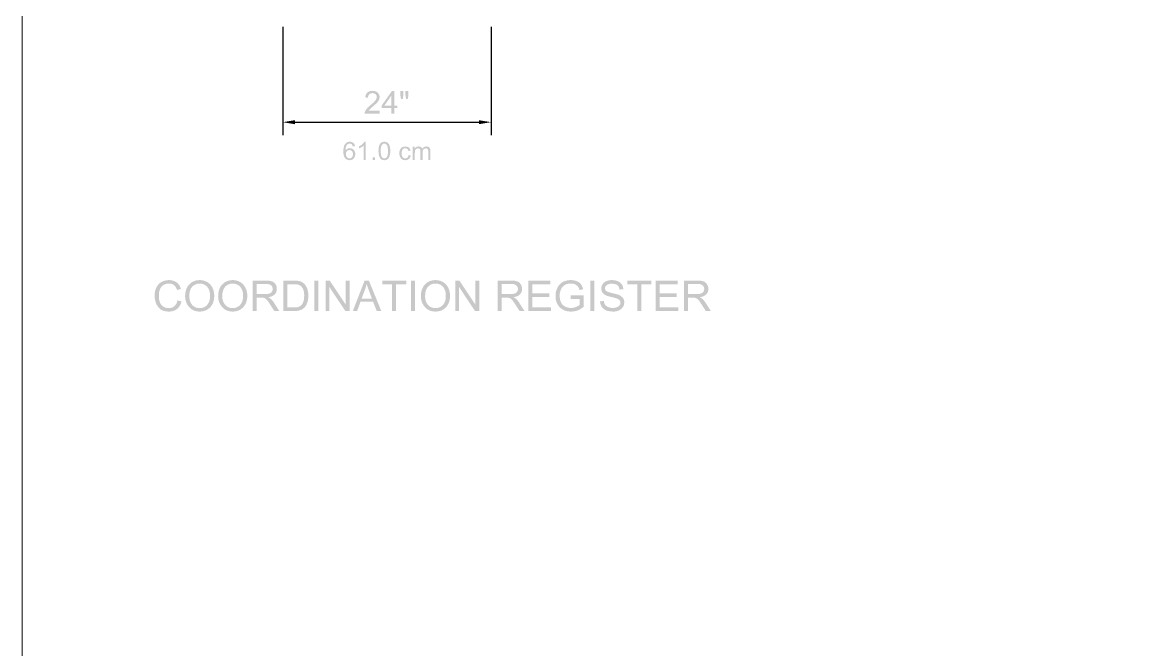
# Model space of a CAD drawing. Header units: inches. Extents: x 0 to 700, y 0 to 895.
# Drawn here: x 300 to 428.6, y 72.2 to 144.5 of the extents above; entities that cross this region are included whole.
import ezdxf

# ---------------------------------------------------------------- set-up
doc = ezdxf.new("R2010")
doc.units = ezdxf.units.IN
doc.header["$MEASUREMENT"] = 0
for name, color, linetype, lineweight in [('A-ANNO-TEXT', 7, 'Continuous', 13), ('A-DIMS-IMP', 7, 'Continuous', 13), ('A-DIMS-MET', 7, 'Continuous', 13), ('A-ELEV-LINE', 7, 'Continuous', 13)]:
    doc.layers.add(name, color=color, linetype=linetype, lineweight=lineweight)

msp = doc.modelspace()

# ---------------------------------------------------------------- hatches: boundary and pattern name
at = {"layer": 'A-ANNO-TEXT'}
h = msp.add_hatch(color=7, dxfattribs=at)
h.paths.add_polyline_path([(318.34, 112.36), (318.3, 112.22), (318.25, 112.08), (318.19, 111.96), (318.13, 111.85), (318.06, 111.74), (317.98, 111.64), (317.9, 111.56), (317.81, 111.48), (317.71, 111.41), (317.61, 111.35), (317.5, 111.3), (317.39, 111.26), (317.27, 111.23), (317.15, 111.21), (317.02, 111.19), (316.89, 111.19), (316.79, 111.19), (316.69, 111.2), (316.59, 111.21), (316.49, 111.22), (316.4, 111.24), (316.31, 111.27), (316.23, 111.29), (316.15, 111.32), (316.07, 111.36), (316, 111.4), (315.93, 111.44), (315.87, 111.49), (315.8, 111.55), (315.75, 111.6), (315.69, 111.66), (315.64, 111.73), (315.55, 111.87), (315.47, 112.01), (315.4, 112.16), (315.35, 112.32), (315.3, 112.49), (315.27, 112.66), (315.25, 112.84), (315.25, 113.02), (315.25, 113.13), (315.26, 113.23), (315.26, 113.33), (315.28, 113.42), (315.29, 113.51), (315.31, 113.6), (315.34, 113.69), (315.36, 113.77), (315.39, 113.85), (315.43, 113.93), (315.47, 114), (315.51, 114.08), (315.55, 114.15), (315.6, 114.21), (315.65, 114.28), (315.71, 114.34), (315.77, 114.39), (315.83, 114.45), (315.89, 114.5), (315.96, 114.54), (316.02, 114.59), (316.09, 114.62), (316.16, 114.66), (316.24, 114.69), (316.31, 114.72), (316.39, 114.74), (316.47, 114.76), (316.55, 114.78), (316.64, 114.79), (316.72, 114.8), (316.81, 114.81), (316.9, 114.81), (317.02, 114.81), (317.14, 114.79), (317.26, 114.77), (317.37, 114.74), (317.48, 114.71), (317.58, 114.66), (317.68, 114.61), (317.77, 114.55), (317.86, 114.48), (317.94, 114.4), (318.01, 114.32), (318.08, 114.23), (318.14, 114.13), (318.19, 114.02), (318.24, 113.91), (318.28, 113.79), (317.83, 113.68), (317.8, 113.77), (317.76, 113.85), (317.72, 113.93), (317.68, 114), (317.64, 114.07), (317.59, 114.13), (317.53, 114.18), (317.48, 114.23), (317.42, 114.27), (317.35, 114.31), (317.29, 114.34), (317.21, 114.37), (317.14, 114.39), (317.06, 114.4), (316.98, 114.41), (316.89, 114.41), (316.75, 114.41), (316.62, 114.39), (316.5, 114.36), (316.39, 114.32), (316.29, 114.27), (316.19, 114.2), (316.1, 114.13), (316.02, 114.04), (315.95, 113.94), (315.89, 113.83), (315.84, 113.72), (315.8, 113.6), (315.77, 113.47), (315.75, 113.33), (315.73, 113.18), (315.73, 113.03), (315.73, 112.85), (315.75, 112.69), (315.77, 112.53), (315.81, 112.39), (315.85, 112.26), (315.9, 112.14), (315.97, 112.04), (316.04, 111.94), (316.12, 111.86), (316.21, 111.79), (316.3, 111.73), (316.4, 111.68), (316.5, 111.64), (316.61, 111.61), (316.73, 111.59), (316.85, 111.59), (316.95, 111.59), (317.05, 111.6), (317.14, 111.62), (317.22, 111.64), (317.31, 111.67), (317.38, 111.71), (317.45, 111.76), (317.52, 111.81), (317.58, 111.87), (317.64, 111.93), (317.69, 112.01), (317.74, 112.09), (317.78, 112.17), (317.82, 112.27), (317.85, 112.37), (317.88, 112.48), (318.34, 112.36)])
h.paths.add_polyline_path([(320.44, 114.81), (320.53, 114.81), (320.62, 114.8), (320.7, 114.79), (320.79, 114.78), (320.87, 114.76), (320.95, 114.74), (321.03, 114.71), (321.11, 114.68), (321.18, 114.65), (321.25, 114.61), (321.32, 114.57), (321.39, 114.53), (321.46, 114.48), (321.52, 114.43), (321.58, 114.37), (321.64, 114.31), (321.7, 114.25), (321.75, 114.18), (321.8, 114.11), (321.85, 114.04), (321.89, 113.97), (321.93, 113.89), (321.96, 113.81), (321.99, 113.73), (322.02, 113.65), (322.04, 113.56), (322.06, 113.47), (322.08, 113.38), (322.09, 113.29), (322.1, 113.19), (322.11, 113.1), (322.11, 113), (322.11, 112.89), (322.1, 112.8), (322.09, 112.7), (322.08, 112.61), (322.06, 112.52), (322.04, 112.43), (322.02, 112.34), (321.99, 112.26), (321.96, 112.18), (321.93, 112.1), (321.89, 112.03), (321.85, 111.95), (321.8, 111.88), (321.75, 111.81), (321.7, 111.75), (321.64, 111.69), (321.58, 111.63), (321.52, 111.57), (321.45, 111.52), (321.39, 111.47), (321.32, 111.42), (321.25, 111.38), (321.18, 111.35), (321.1, 111.31), (321.03, 111.29), (320.95, 111.26), (320.87, 111.24), (320.79, 111.22), (320.7, 111.21), (320.62, 111.2), (320.53, 111.19), (320.44, 111.19), (320.35, 111.19), (320.25, 111.2), (320.17, 111.21), (320.08, 111.22), (319.99, 111.24), (319.91, 111.26), (319.83, 111.29), (319.76, 111.32), (319.68, 111.35), (319.61, 111.39), (319.54, 111.43), (319.47, 111.48), (319.4, 111.53), (319.34, 111.58), (319.28, 111.64), (319.22, 111.7), (319.17, 111.77), (319.11, 111.84), (319.06, 111.9), (319.02, 111.97), (318.98, 112.05), (318.94, 112.12), (318.91, 112.2), (318.88, 112.27), (318.85, 112.35), (318.83, 112.43), (318.81, 112.52), (318.79, 112.6), (318.78, 112.69), (318.77, 112.78), (318.76, 112.87), (318.76, 112.96), (318.76, 113.06), (318.77, 113.17), (318.78, 113.27), (318.79, 113.37), (318.81, 113.46), (318.83, 113.55), (318.85, 113.64), (318.88, 113.73), (318.91, 113.81), (318.94, 113.89), (318.98, 113.97), (319.02, 114.04), (319.07, 114.12), (319.12, 114.18), (319.17, 114.25), (319.23, 114.31), (319.29, 114.37), (319.35, 114.43), (319.41, 114.48), (319.48, 114.53), (319.55, 114.58), (319.62, 114.62), (319.69, 114.65), (319.76, 114.69), (319.84, 114.71), (319.92, 114.74), (320, 114.76), (320.08, 114.78), (320.17, 114.79), (320.26, 114.8), (320.35, 114.81), (320.44, 114.81)])
h.paths.add_polyline_path([(320.43, 111.59), (320.56, 111.59), (320.69, 111.61), (320.8, 111.64), (320.92, 111.68), (321.02, 111.73), (321.12, 111.8), (321.21, 111.87), (321.3, 111.96), (321.37, 112.06), (321.44, 112.16), (321.5, 112.28), (321.55, 112.4), (321.58, 112.54), (321.61, 112.68), (321.62, 112.83), (321.63, 113), (321.62, 113.16), (321.61, 113.32), (321.58, 113.46), (321.55, 113.6), (321.5, 113.73), (321.44, 113.84), (321.37, 113.95), (321.29, 114.05), (321.2, 114.13), (321.11, 114.21), (321.01, 114.27), (320.91, 114.32), (320.8, 114.36), (320.69, 114.39), (320.57, 114.41), (320.44, 114.41), (320.31, 114.41), (320.19, 114.39), (320.08, 114.36), (319.96, 114.32), (319.86, 114.27), (319.76, 114.21), (319.67, 114.14), (319.58, 114.05), (319.54, 114.01), (319.5, 113.96), (319.46, 113.9), (319.43, 113.85), (319.4, 113.79), (319.37, 113.73), (319.35, 113.66), (319.32, 113.6), (319.3, 113.53), (319.29, 113.45), (319.27, 113.38), (319.26, 113.3), (319.25, 113.21), (319.25, 113.13), (319.24, 113.04), (319.24, 112.95), (319.25, 112.8), (319.26, 112.66), (319.29, 112.52), (319.32, 112.4), (319.37, 112.28), (319.43, 112.17), (319.49, 112.06), (319.57, 111.96), (319.66, 111.87), (319.75, 111.8), (319.85, 111.73), (319.95, 111.68), (320.06, 111.64), (320.18, 111.61), (320.3, 111.59), (320.43, 111.59)])
h.paths.add_polyline_path([(324.24, 114.81), (324.33, 114.81), (324.42, 114.8), (324.51, 114.79), (324.59, 114.78), (324.68, 114.76), (324.76, 114.74), (324.83, 114.71), (324.91, 114.68), (324.98, 114.65), (325.06, 114.61), (325.13, 114.57), (325.19, 114.53), (325.26, 114.48), (325.32, 114.43), (325.39, 114.37), (325.45, 114.31), (325.5, 114.25), (325.55, 114.18), (325.6, 114.11), (325.65, 114.04), (325.69, 113.97), (325.73, 113.89), (325.76, 113.81), (325.8, 113.73), (325.82, 113.65), (325.85, 113.56), (325.87, 113.47), (325.88, 113.38), (325.9, 113.29), (325.91, 113.19), (325.91, 113.1), (325.91, 113), (325.91, 112.89), (325.91, 112.8), (325.9, 112.7), (325.88, 112.61), (325.87, 112.52), (325.85, 112.43), (325.82, 112.34), (325.8, 112.26), (325.76, 112.18), (325.73, 112.1), (325.69, 112.03), (325.65, 111.95), (325.6, 111.88), (325.55, 111.81), (325.5, 111.75), (325.44, 111.69), (325.38, 111.63), (325.32, 111.57), (325.26, 111.52), (325.19, 111.47), (325.12, 111.42), (325.05, 111.38), (324.98, 111.35), (324.91, 111.31), (324.83, 111.29), (324.75, 111.26), (324.67, 111.24), (324.59, 111.22), (324.51, 111.21), (324.42, 111.2), (324.33, 111.19), (324.24, 111.19), (324.15, 111.19), (324.06, 111.2), (323.97, 111.21), (323.88, 111.22), (323.8, 111.24), (323.72, 111.26), (323.64, 111.29), (323.56, 111.32), (323.48, 111.35), (323.41, 111.39), (323.34, 111.43), (323.27, 111.48), (323.21, 111.53), (323.14, 111.58), (323.08, 111.64), (323.02, 111.7), (322.97, 111.77), (322.92, 111.84), (322.87, 111.9), (322.82, 111.97), (322.78, 112.05), (322.74, 112.12), (322.71, 112.2), (322.68, 112.27), (322.65, 112.35), (322.63, 112.43), (322.61, 112.52), (322.59, 112.6), (322.58, 112.69), (322.57, 112.78), (322.57, 112.87), (322.56, 112.96), (322.57, 113.06), (322.57, 113.17), (322.58, 113.27), (322.59, 113.37), (322.61, 113.46), (322.63, 113.55), (322.65, 113.64), (322.68, 113.73), (322.71, 113.81), (322.75, 113.89), (322.78, 113.97), (322.83, 114.04), (322.87, 114.12), (322.92, 114.18), (322.97, 114.25), (323.03, 114.31), (323.09, 114.37), (323.15, 114.43), (323.21, 114.48), (323.28, 114.53), (323.35, 114.58), (323.42, 114.62), (323.49, 114.65), (323.57, 114.69), (323.64, 114.71), (323.72, 114.74), (323.8, 114.76), (323.89, 114.78), (323.97, 114.79), (324.06, 114.8), (324.15, 114.81), (324.24, 114.81)])
h.paths.add_polyline_path([(324.24, 111.59), (324.37, 111.59), (324.49, 111.61), (324.61, 111.64), (324.72, 111.68), (324.82, 111.73), (324.92, 111.8), (325.01, 111.87), (325.1, 111.96), (325.18, 112.06), (325.24, 112.16), (325.3, 112.28), (325.35, 112.4), (325.39, 112.54), (325.41, 112.68), (325.43, 112.83), (325.43, 113), (325.43, 113.16), (325.41, 113.32), (325.39, 113.46), (325.35, 113.6), (325.3, 113.73), (325.24, 113.84), (325.17, 113.95), (325.1, 114.05), (325.01, 114.13), (324.92, 114.21), (324.82, 114.27), (324.71, 114.32), (324.61, 114.36), (324.49, 114.39), (324.37, 114.41), (324.25, 114.41), (324.12, 114.41), (324, 114.39), (323.88, 114.36), (323.77, 114.32), (323.66, 114.27), (323.56, 114.21), (323.47, 114.14), (323.38, 114.05), (323.34, 114.01), (323.3, 113.96), (323.27, 113.9), (323.23, 113.85), (323.2, 113.79), (323.18, 113.73), (323.15, 113.66), (323.13, 113.6), (323.11, 113.53), (323.09, 113.45), (323.08, 113.38), (323.06, 113.3), (323.06, 113.21), (323.05, 113.13), (323.04, 113.04), (323.04, 112.95), (323.05, 112.8), (323.06, 112.66), (323.09, 112.52), (323.13, 112.4), (323.17, 112.28), (323.23, 112.17), (323.3, 112.06), (323.38, 111.96), (323.46, 111.87), (323.55, 111.8), (323.65, 111.73), (323.76, 111.68), (323.87, 111.64), (323.98, 111.61), (324.11, 111.59), (324.24, 111.59)])
h.paths.add_polyline_path([(329.61, 111.25), (329.03, 111.25), (328.97, 111.35), (328.91, 111.45), (328.85, 111.54), (328.79, 111.62), (328.74, 111.7), (328.69, 111.78), (328.65, 111.85), (328.61, 111.92), (328.57, 111.98), (328.53, 112.03), (328.5, 112.08), (328.47, 112.13), (328.44, 112.17), (328.42, 112.21), (328.4, 112.24), (328.38, 112.26), (328.32, 112.36), (328.25, 112.44), (328.18, 112.52), (328.12, 112.59), (328.05, 112.65), (327.98, 112.7), (327.92, 112.73), (327.85, 112.76), (327.79, 112.77), (327.71, 112.79), (327.62, 112.79), (327.53, 112.79), (326.99, 112.79), (326.99, 111.25), (326.53, 111.25), (326.53, 114.75), (328.08, 114.75), (328.23, 114.75), (328.37, 114.74), (328.5, 114.73), (328.61, 114.71), (328.71, 114.68), (328.81, 114.65), (328.9, 114.6), (328.99, 114.54), (329.06, 114.47), (329.13, 114.39), (329.19, 114.31), (329.24, 114.21), (329.28, 114.11), (329.3, 114.01), (329.32, 113.9), (329.32, 113.79), (329.32, 113.7), (329.31, 113.6), (329.29, 113.52), (329.26, 113.44), (329.23, 113.36), (329.18, 113.29), (329.13, 113.22), (329.07, 113.16), (329.01, 113.1), (328.93, 113.05), (328.85, 113), (328.77, 112.96), (328.67, 112.92), (328.57, 112.89), (328.46, 112.87), (328.34, 112.85), (328.34, 112.84), (328.43, 112.8), (328.52, 112.74), (328.6, 112.68), (328.68, 112.6), (328.77, 112.52), (328.85, 112.42), (328.92, 112.32), (329, 112.2), (329.61, 111.25)])
h.paths.add_polyline_path([(326.99, 113.21), (327.99, 113.21), (328.06, 113.21), (328.13, 113.21), (328.19, 113.22), (328.25, 113.22), (328.31, 113.23), (328.37, 113.24), (328.42, 113.25), (328.46, 113.26), (328.54, 113.29), (328.62, 113.34), (328.69, 113.39), (328.74, 113.46), (328.79, 113.54), (328.82, 113.62), (328.84, 113.7), (328.85, 113.79), (328.84, 113.85), (328.84, 113.91), (328.82, 113.96), (328.8, 114.01), (328.78, 114.06), (328.75, 114.11), (328.71, 114.16), (328.67, 114.2), (328.63, 114.24), (328.57, 114.27), (328.51, 114.3), (328.44, 114.32), (328.37, 114.34), (328.28, 114.36), (328.19, 114.36), (328.1, 114.37), (326.99, 114.37), (326.99, 113.21)])
h.paths.add_polyline_path([(330.06, 114.75), (331.27, 114.75), (331.42, 114.75), (331.56, 114.74), (331.69, 114.73), (331.81, 114.72), (331.93, 114.7), (332.04, 114.66), (332.15, 114.62), (332.25, 114.56), (332.35, 114.49), (332.45, 114.41), (332.54, 114.32), (332.62, 114.22), (332.69, 114.1), (332.76, 113.98), (332.82, 113.85), (332.86, 113.71), (332.89, 113.64), (332.9, 113.56), (332.92, 113.48), (332.93, 113.39), (332.94, 113.31), (332.95, 113.21), (332.95, 113.12), (332.95, 113.02), (332.95, 112.83), (332.93, 112.65), (332.9, 112.48), (332.86, 112.31), (332.81, 112.16), (332.75, 112.01), (332.67, 111.88), (332.59, 111.75), (332.54, 111.69), (332.49, 111.63), (332.43, 111.58), (332.37, 111.53), (332.3, 111.49), (332.24, 111.44), (332.16, 111.41), (332.09, 111.37), (332, 111.35), (331.92, 111.32), (331.83, 111.3), (331.74, 111.28), (331.64, 111.27), (331.54, 111.26), (331.43, 111.25), (331.32, 111.25), (330.06, 111.25), (330.06, 114.75)])
h.paths.add_polyline_path([(330.52, 111.67), (331.27, 111.67), (331.38, 111.67), (331.49, 111.67), (331.59, 111.68), (331.68, 111.69), (331.77, 111.71), (331.86, 111.75), (331.96, 111.79), (332.05, 111.85), (332.09, 111.88), (332.14, 111.92), (332.18, 111.97), (332.22, 112.02), (332.25, 112.07), (332.29, 112.13), (332.32, 112.19), (332.35, 112.26), (332.38, 112.34), (332.41, 112.42), (332.43, 112.51), (332.45, 112.6), (332.46, 112.7), (332.47, 112.8), (332.47, 112.91), (332.48, 113.03), (332.47, 113.16), (332.46, 113.28), (332.45, 113.4), (332.43, 113.52), (332.4, 113.63), (332.36, 113.74), (332.32, 113.84), (332.26, 113.93), (332.19, 114.02), (332.12, 114.1), (332.05, 114.16), (331.97, 114.21), (331.89, 114.25), (331.81, 114.28), (331.73, 114.3), (331.65, 114.32), (331.57, 114.32), (331.48, 114.33), (331.37, 114.33), (331.26, 114.33), (330.52, 114.33), (330.52, 111.67)])
h.paths.add_polyline_path([(334.11, 111.25), (333.65, 111.25), (333.65, 114.75), (334.11, 114.75), (334.11, 111.25)])
h.paths.add_polyline_path([(337.7, 111.25), (337.22, 111.25), (335.39, 114), (335.38, 114), (335.38, 111.25), (334.94, 111.25), (334.94, 114.75), (335.42, 114.75), (337.25, 112), (337.26, 112), (337.26, 114.75), (337.7, 114.75), (337.7, 111.25)])
h.paths.add_polyline_path([(341.36, 111.25), (340.83, 111.25), (340.42, 112.31), (338.96, 112.31), (338.57, 111.25), (338.08, 111.25), (339.43, 114.75), (339.93, 114.75), (341.36, 111.25)])
h.paths.add_polyline_path([(340.28, 112.68), (340.23, 112.82), (340.18, 112.95), (340.13, 113.07), (340.09, 113.19), (340.05, 113.3), (340.01, 113.4), (339.98, 113.49), (339.94, 113.57), (339.92, 113.65), (339.89, 113.72), (339.87, 113.78), (339.85, 113.83), (339.83, 113.88), (339.82, 113.92), (339.8, 113.95), (339.8, 113.97), (339.77, 114.06), (339.74, 114.15), (339.71, 114.26), (339.67, 114.38), (339.66, 114.38), (339.63, 114.21), (339.58, 114.04), (339.54, 113.88), (339.48, 113.73), (339.09, 112.68), (340.28, 112.68)])
h.paths.add_polyline_path([(344.23, 114.33), (343.07, 114.33), (343.07, 111.25), (342.61, 111.25), (342.61, 114.33), (341.46, 114.33), (341.46, 114.75), (344.23, 114.75), (344.23, 114.33)])
h.paths.add_polyline_path([(345.25, 111.25), (344.79, 111.25), (344.79, 114.75), (345.25, 114.75), (345.25, 111.25)])
h.paths.add_polyline_path([(347.6, 114.81), (347.69, 114.81), (347.78, 114.8), (347.87, 114.79), (347.95, 114.78), (348.04, 114.76), (348.12, 114.74), (348.2, 114.71), (348.27, 114.68), (348.35, 114.65), (348.42, 114.61), (348.49, 114.57), (348.56, 114.53), (348.62, 114.48), (348.69, 114.43), (348.75, 114.37), (348.81, 114.31), (348.86, 114.25), (348.92, 114.18), (348.97, 114.11), (349.01, 114.04), (349.05, 113.97), (349.09, 113.89), (349.13, 113.81), (349.16, 113.73), (349.18, 113.65), (349.21, 113.56), (349.23, 113.47), (349.24, 113.38), (349.26, 113.29), (349.27, 113.19), (349.27, 113.1), (349.27, 113), (349.27, 112.89), (349.27, 112.8), (349.26, 112.7), (349.24, 112.61), (349.23, 112.52), (349.21, 112.43), (349.18, 112.34), (349.16, 112.26), (349.13, 112.18), (349.09, 112.1), (349.05, 112.03), (349.01, 111.95), (348.96, 111.88), (348.91, 111.81), (348.86, 111.75), (348.8, 111.69), (348.74, 111.63), (348.68, 111.57), (348.62, 111.52), (348.55, 111.47), (348.48, 111.42), (348.41, 111.38), (348.34, 111.35), (348.27, 111.31), (348.19, 111.29), (348.11, 111.26), (348.03, 111.24), (347.95, 111.22), (347.87, 111.21), (347.78, 111.2), (347.69, 111.19), (347.6, 111.19), (347.51, 111.19), (347.42, 111.2), (347.33, 111.21), (347.24, 111.22), (347.16, 111.24), (347.08, 111.26), (347, 111.29), (346.92, 111.32), (346.85, 111.35), (346.77, 111.39), (346.7, 111.43), (346.63, 111.48), (346.57, 111.53), (346.51, 111.58), (346.44, 111.64), (346.39, 111.7), (346.33, 111.77), (346.28, 111.84), (346.23, 111.9), (346.18, 111.97), (346.14, 112.05), (346.1, 112.12), (346.07, 112.2), (346.04, 112.27), (346.01, 112.35), (345.99, 112.43), (345.97, 112.52), (345.95, 112.6), (345.94, 112.69), (345.93, 112.78), (345.93, 112.87), (345.92, 112.96), (345.93, 113.06), (345.93, 113.17), (345.94, 113.27), (345.95, 113.37), (345.97, 113.46), (345.99, 113.55), (346.01, 113.64), (346.04, 113.73), (346.07, 113.81), (346.11, 113.89), (346.15, 113.97), (346.19, 114.04), (346.23, 114.12), (346.28, 114.18), (346.33, 114.25), (346.39, 114.31), (346.45, 114.37), (346.51, 114.43), (346.58, 114.48), (346.64, 114.53), (346.71, 114.58), (346.78, 114.62), (346.85, 114.65), (346.93, 114.69), (347, 114.71), (347.08, 114.74), (347.16, 114.76), (347.25, 114.78), (347.33, 114.79), (347.42, 114.8), (347.51, 114.81), (347.6, 114.81)])
h.paths.add_polyline_path([(347.6, 111.59), (347.73, 111.59), (347.85, 111.61), (347.97, 111.64), (348.08, 111.68), (348.18, 111.73), (348.28, 111.8), (348.38, 111.87), (348.46, 111.96), (348.54, 112.06), (348.61, 112.16), (348.66, 112.28), (348.71, 112.4), (348.75, 112.54), (348.77, 112.68), (348.79, 112.83), (348.79, 113), (348.79, 113.16), (348.77, 113.32), (348.75, 113.46), (348.71, 113.6), (348.66, 113.73), (348.6, 113.84), (348.54, 113.95), (348.46, 114.05), (348.37, 114.13), (348.28, 114.21), (348.18, 114.27), (348.08, 114.32), (347.97, 114.36), (347.85, 114.39), (347.73, 114.41), (347.61, 114.41), (347.48, 114.41), (347.36, 114.39), (347.24, 114.36), (347.13, 114.32), (347.02, 114.27), (346.92, 114.21), (346.83, 114.14), (346.74, 114.05), (346.7, 114.01), (346.66, 113.96), (346.63, 113.9), (346.6, 113.85), (346.56, 113.79), (346.54, 113.73), (346.51, 113.66), (346.49, 113.6), (346.47, 113.53), (346.45, 113.45), (346.44, 113.38), (346.43, 113.3), (346.42, 113.21), (346.41, 113.13), (346.41, 113.04), (346.4, 112.95), (346.41, 112.8), (346.43, 112.66), (346.45, 112.52), (346.49, 112.4), (346.53, 112.28), (346.59, 112.17), (346.66, 112.06), (346.74, 111.96), (346.82, 111.87), (346.91, 111.8), (347.01, 111.73), (347.12, 111.68), (347.23, 111.64), (347.35, 111.61), (347.47, 111.59), (347.6, 111.59)])
h.paths.add_polyline_path([(352.64, 111.25), (352.16, 111.25), (350.33, 114), (350.32, 114), (350.32, 111.25), (349.89, 111.25), (349.89, 114.75), (350.36, 114.75), (352.19, 112), (352.2, 112), (352.2, 114.75), (352.64, 114.75), (352.64, 111.25)])
h.paths.add_polyline_path([(357.86, 111.25), (357.28, 111.25), (357.22, 111.35), (357.16, 111.45), (357.1, 111.54), (357.05, 111.62), (356.99, 111.7), (356.95, 111.78), (356.9, 111.85), (356.86, 111.92), (356.82, 111.98), (356.78, 112.03), (356.75, 112.08), (356.72, 112.13), (356.69, 112.17), (356.67, 112.21), (356.65, 112.24), (356.63, 112.26), (356.57, 112.36), (356.5, 112.44), (356.44, 112.52), (356.37, 112.59), (356.3, 112.65), (356.23, 112.7), (356.17, 112.73), (356.1, 112.76), (356.04, 112.77), (355.96, 112.79), (355.87, 112.79), (355.78, 112.79), (355.24, 112.79), (355.24, 111.25), (354.78, 111.25), (354.78, 114.75), (356.33, 114.75), (356.48, 114.75), (356.62, 114.74), (356.75, 114.73), (356.86, 114.71), (356.97, 114.68), (357.06, 114.65), (357.15, 114.6), (357.24, 114.54), (357.32, 114.47), (357.38, 114.39), (357.44, 114.31), (357.49, 114.21), (357.53, 114.11), (357.55, 114.01), (357.57, 113.9), (357.58, 113.79), (357.57, 113.7), (357.56, 113.6), (357.54, 113.52), (357.51, 113.44), (357.48, 113.36), (357.43, 113.29), (357.38, 113.22), (357.32, 113.16), (357.26, 113.1), (357.19, 113.05), (357.1, 113), (357.02, 112.96), (356.92, 112.92), (356.82, 112.89), (356.71, 112.87), (356.59, 112.85), (356.59, 112.84), (356.68, 112.8), (356.77, 112.74), (356.85, 112.68), (356.93, 112.6), (357.02, 112.52), (357.1, 112.42), (357.18, 112.32), (357.25, 112.2), (357.86, 111.25)])
h.paths.add_polyline_path([(355.24, 113.21), (356.24, 113.21), (356.31, 113.21), (356.38, 113.21), (356.44, 113.22), (356.51, 113.22), (356.56, 113.23), (356.62, 113.24), (356.67, 113.25), (356.71, 113.26), (356.8, 113.29), (356.87, 113.34), (356.94, 113.39), (356.99, 113.46), (357.04, 113.54), (357.07, 113.62), (357.09, 113.7), (357.1, 113.79), (357.1, 113.85), (357.09, 113.91), (357.07, 113.96), (357.05, 114.01), (357.03, 114.06), (357, 114.11), (356.96, 114.16), (356.92, 114.2), (356.88, 114.24), (356.82, 114.27), (356.76, 114.3), (356.69, 114.32), (356.62, 114.34), (356.53, 114.36), (356.44, 114.36), (356.35, 114.37), (355.24, 114.37), (355.24, 113.21)])
h.paths.add_polyline_path([(360.92, 111.25), (358.31, 111.25), (358.31, 114.75), (360.84, 114.75), (360.84, 114.33), (358.77, 114.33), (358.77, 113.27), (360.71, 113.27), (360.71, 112.85), (358.77, 112.85), (358.77, 111.67), (360.92, 111.67), (360.92, 111.25)])
h.paths.add_polyline_path([(364.67, 111.74), (364.59, 111.67), (364.5, 111.61), (364.42, 111.55), (364.33, 111.5), (364.25, 111.45), (364.16, 111.4), (364.07, 111.36), (363.98, 111.33), (363.89, 111.3), (363.8, 111.27), (363.7, 111.24), (363.61, 111.22), (363.51, 111.21), (363.42, 111.2), (363.32, 111.19), (363.22, 111.19), (363.12, 111.19), (363.03, 111.2), (362.93, 111.21), (362.84, 111.22), (362.75, 111.24), (362.66, 111.26), (362.58, 111.28), (362.5, 111.31), (362.42, 111.35), (362.34, 111.38), (362.27, 111.42), (362.19, 111.47), (362.12, 111.51), (362.05, 111.57), (361.99, 111.62), (361.93, 111.68), (361.87, 111.74), (361.81, 111.81), (361.76, 111.88), (361.71, 111.95), (361.67, 112.02), (361.63, 112.09), (361.59, 112.17), (361.56, 112.25), (361.53, 112.34), (361.5, 112.42), (361.48, 112.51), (361.46, 112.6), (361.45, 112.69), (361.44, 112.79), (361.44, 112.89), (361.43, 112.99), (361.44, 113.11), (361.45, 113.23), (361.46, 113.35), (361.48, 113.47), (361.51, 113.58), (361.55, 113.69), (361.59, 113.8), (361.64, 113.91), (361.69, 114.01), (361.75, 114.11), (361.81, 114.21), (361.88, 114.29), (361.96, 114.37), (362.05, 114.44), (362.13, 114.51), (362.23, 114.57), (362.33, 114.63), (362.44, 114.68), (362.55, 114.72), (362.67, 114.75), (362.79, 114.78), (362.92, 114.79), (363.05, 114.81), (363.19, 114.81), (363.33, 114.81), (363.47, 114.79), (363.6, 114.77), (363.72, 114.74), (363.84, 114.71), (363.94, 114.66), (364.04, 114.61), (364.14, 114.55), (364.22, 114.48), (364.3, 114.4), (364.37, 114.32), (364.44, 114.23), (364.49, 114.13), (364.54, 114.02), (364.58, 113.9), (364.62, 113.77), (364.2, 113.66), (364.18, 113.75), (364.14, 113.83), (364.11, 113.91), (364.07, 113.99), (364.02, 114.05), (363.97, 114.12), (363.91, 114.17), (363.85, 114.22), (363.79, 114.27), (363.72, 114.31), (363.64, 114.34), (363.56, 114.37), (363.48, 114.39), (363.39, 114.4), (363.29, 114.41), (363.19, 114.41), (363.04, 114.41), (362.89, 114.39), (362.76, 114.36), (362.64, 114.32), (362.52, 114.26), (362.42, 114.2), (362.32, 114.12), (362.24, 114.03), (362.16, 113.93), (362.09, 113.82), (362.04, 113.7), (361.99, 113.58), (361.96, 113.45), (361.93, 113.31), (361.92, 113.17), (361.91, 113.01), (361.92, 112.9), (361.92, 112.79), (361.94, 112.69), (361.95, 112.59), (361.97, 112.49), (362, 112.4), (362.03, 112.32), (362.07, 112.24), (362.11, 112.16), (362.16, 112.09), (362.21, 112.02), (362.26, 111.96), (362.32, 111.91), (362.39, 111.86), (362.46, 111.81), (362.53, 111.77), (362.61, 111.73), (362.69, 111.7), (362.77, 111.67), (362.85, 111.65), (362.94, 111.63), (363.02, 111.62), (363.11, 111.61), (363.2, 111.61), (363.34, 111.61), (363.47, 111.63), (363.6, 111.66), (363.73, 111.7), (363.86, 111.75), (363.98, 111.81), (364.1, 111.88), (364.22, 111.97), (364.22, 112.62), (363.19, 112.62), (363.19, 113.04), (364.67, 113.04), (364.67, 111.74)])
h.paths.add_polyline_path([(365.9, 111.25), (365.43, 111.25), (365.43, 114.75), (365.9, 114.75), (365.9, 111.25)])
h.paths.add_polyline_path([(368.8, 113.72), (368.79, 113.8), (368.77, 113.88), (368.75, 113.95), (368.72, 114.02), (368.69, 114.08), (368.65, 114.13), (368.61, 114.18), (368.56, 114.23), (368.5, 114.27), (368.44, 114.3), (368.37, 114.33), (368.3, 114.35), (368.22, 114.37), (368.13, 114.38), (368.04, 114.39), (367.95, 114.39), (367.86, 114.39), (367.78, 114.39), (367.7, 114.38), (367.62, 114.36), (367.55, 114.34), (367.48, 114.32), (367.42, 114.29), (367.36, 114.26), (367.31, 114.23), (367.27, 114.19), (367.23, 114.14), (367.2, 114.1), (367.17, 114.05), (367.15, 113.99), (367.14, 113.93), (367.14, 113.87), (367.14, 113.82), (367.15, 113.77), (367.16, 113.72), (367.18, 113.67), (367.21, 113.63), (367.24, 113.6), (367.27, 113.56), (367.31, 113.53), (367.36, 113.51), (367.42, 113.48), (367.49, 113.45), (367.56, 113.42), (367.65, 113.4), (367.75, 113.37), (367.86, 113.34), (367.98, 113.31), (368.08, 113.29), (368.18, 113.26), (368.28, 113.24), (368.37, 113.22), (368.46, 113.19), (368.54, 113.17), (368.61, 113.14), (368.68, 113.12), (368.75, 113.09), (368.82, 113.06), (368.88, 113.03), (368.94, 112.99), (369, 112.95), (369.05, 112.9), (369.1, 112.86), (369.15, 112.81), (369.2, 112.75), (369.24, 112.69), (369.27, 112.63), (369.3, 112.56), (369.32, 112.48), (369.34, 112.41), (369.35, 112.33), (369.35, 112.24), (369.34, 112.13), (369.33, 112.02), (369.3, 111.92), (369.26, 111.83), (369.21, 111.73), (369.15, 111.65), (369.08, 111.57), (368.99, 111.49), (368.9, 111.42), (368.8, 111.36), (368.69, 111.31), (368.58, 111.26), (368.46, 111.23), (368.33, 111.21), (368.19, 111.19), (368.05, 111.19), (367.88, 111.2), (367.71, 111.21), (367.55, 111.24), (367.41, 111.27), (367.28, 111.32), (367.16, 111.38), (367.05, 111.44), (366.95, 111.52), (366.86, 111.61), (366.79, 111.7), (366.72, 111.79), (366.67, 111.9), (366.63, 112.01), (366.59, 112.12), (366.57, 112.25), (366.56, 112.37), (367, 112.41), (367.01, 112.31), (367.03, 112.22), (367.06, 112.13), (367.1, 112.05), (367.14, 111.98), (367.2, 111.91), (367.26, 111.85), (367.33, 111.8), (367.4, 111.76), (367.48, 111.72), (367.56, 111.68), (367.65, 111.66), (367.74, 111.64), (367.83, 111.62), (367.93, 111.61), (368.03, 111.61), (368.13, 111.61), (368.22, 111.62), (368.31, 111.63), (368.39, 111.65), (368.46, 111.67), (368.53, 111.7), (368.6, 111.73), (368.66, 111.77), (368.72, 111.81), (368.77, 111.86), (368.81, 111.9), (368.84, 111.96), (368.87, 112.01), (368.89, 112.07), (368.9, 112.14), (368.9, 112.2), (368.9, 112.27), (368.89, 112.34), (368.87, 112.4), (368.84, 112.45), (368.81, 112.5), (368.76, 112.55), (368.71, 112.59), (368.65, 112.62), (368.59, 112.65), (368.51, 112.69), (368.42, 112.72), (368.32, 112.75), (368.21, 112.78), (368.09, 112.82), (367.95, 112.85), (367.81, 112.88), (367.67, 112.91), (367.54, 112.95), (367.41, 112.99), (367.3, 113.03), (367.2, 113.08), (367.11, 113.13), (367.03, 113.18), (366.96, 113.24), (366.9, 113.3), (366.85, 113.36), (366.8, 113.43), (366.77, 113.5), (366.74, 113.58), (366.72, 113.66), (366.7, 113.75), (366.7, 113.84), (366.71, 113.94), (366.72, 114.04), (366.75, 114.14), (366.78, 114.22), (366.83, 114.31), (366.89, 114.39), (366.95, 114.46), (367.03, 114.54), (367.12, 114.6), (367.21, 114.66), (367.31, 114.7), (367.42, 114.74), (367.53, 114.77), (367.66, 114.79), (367.79, 114.81), (367.93, 114.81), (368.07, 114.81), (368.2, 114.79), (368.33, 114.77), (368.45, 114.74), (368.57, 114.7), (368.67, 114.66), (368.77, 114.6), (368.86, 114.54), (368.95, 114.46), (369.02, 114.39), (369.08, 114.3), (369.14, 114.21), (369.18, 114.1), (369.21, 114), (369.23, 113.88), (369.24, 113.76), (368.8, 113.72)])
h.paths.add_polyline_path([(372.48, 114.33), (371.32, 114.33), (371.32, 111.25), (370.86, 111.25), (370.86, 114.33), (369.71, 114.33), (369.71, 114.75), (372.48, 114.75), (372.48, 114.33)])
h.paths.add_polyline_path([(375.59, 111.25), (372.98, 111.25), (372.98, 114.75), (375.51, 114.75), (375.51, 114.33), (373.44, 114.33), (373.44, 113.27), (375.38, 113.27), (375.38, 112.85), (373.44, 112.85), (373.44, 111.67), (375.59, 111.67), (375.59, 111.25)])
h.paths.add_polyline_path([(379.33, 111.25), (378.74, 111.25), (378.68, 111.35), (378.62, 111.45), (378.56, 111.54), (378.51, 111.62), (378.46, 111.7), (378.41, 111.78), (378.36, 111.85), (378.32, 111.92), (378.28, 111.98), (378.25, 112.03), (378.21, 112.08), (378.18, 112.13), (378.16, 112.17), (378.13, 112.21), (378.11, 112.24), (378.1, 112.26), (378.03, 112.36), (377.97, 112.44), (377.9, 112.52), (377.83, 112.59), (377.76, 112.65), (377.69, 112.7), (377.63, 112.73), (377.57, 112.76), (377.5, 112.77), (377.42, 112.79), (377.34, 112.79), (377.24, 112.79), (376.71, 112.79), (376.71, 111.25), (376.24, 111.25), (376.24, 114.75), (377.79, 114.75), (377.94, 114.75), (378.08, 114.74), (378.21, 114.73), (378.32, 114.71), (378.43, 114.68), (378.53, 114.65), (378.62, 114.6), (378.7, 114.54), (378.78, 114.47), (378.85, 114.39), (378.9, 114.31), (378.95, 114.21), (378.99, 114.11), (379.02, 114.01), (379.03, 113.9), (379.04, 113.79), (379.03, 113.7), (379.02, 113.6), (379, 113.52), (378.98, 113.44), (378.94, 113.36), (378.9, 113.29), (378.85, 113.22), (378.79, 113.16), (378.72, 113.1), (378.65, 113.05), (378.57, 113), (378.48, 112.96), (378.38, 112.92), (378.28, 112.89), (378.17, 112.87), (378.06, 112.85), (378.06, 112.84), (378.14, 112.8), (378.23, 112.74), (378.31, 112.68), (378.4, 112.6), (378.48, 112.52), (378.56, 112.42), (378.64, 112.32), (378.72, 112.2), (379.33, 111.25)])
h.paths.add_polyline_path([(376.71, 113.21), (377.7, 113.21), (377.77, 113.21), (377.84, 113.21), (377.91, 113.22), (377.97, 113.22), (378.03, 113.23), (378.08, 113.24), (378.13, 113.25), (378.18, 113.26), (378.26, 113.29), (378.33, 113.34), (378.4, 113.39), (378.46, 113.46), (378.5, 113.54), (378.53, 113.62), (378.55, 113.7), (378.56, 113.79), (378.56, 113.85), (378.55, 113.91), (378.54, 113.96), (378.52, 114.01), (378.49, 114.06), (378.46, 114.11), (378.43, 114.16), (378.39, 114.2), (378.34, 114.24), (378.29, 114.27), (378.22, 114.3), (378.16, 114.32), (378.08, 114.34), (378, 114.36), (377.91, 114.36), (377.81, 114.37), (376.71, 114.37), (376.71, 113.21)])
at = {"layer": 'A-DIMS-IMP'}
h = msp.add_hatch(color=7, dxfattribs=at)
h.paths.add_polyline_path([(341.16, 134.31), (341.16, 134), (339.45, 134), (339.45, 134.06), (339.45, 134.11), (339.46, 134.17), (339.48, 134.22), (339.52, 134.31), (339.57, 134.4), (339.63, 134.48), (339.69, 134.57), (339.73, 134.61), (339.77, 134.66), (339.82, 134.7), (339.87, 134.75), (339.92, 134.8), (339.98, 134.85), (340.04, 134.91), (340.11, 134.96), (340.21, 135.05), (340.31, 135.13), (340.39, 135.2), (340.47, 135.27), (340.53, 135.34), (340.59, 135.4), (340.64, 135.46), (340.68, 135.51), (340.72, 135.56), (340.75, 135.61), (340.77, 135.66), (340.79, 135.71), (340.81, 135.76), (340.82, 135.8), (340.83, 135.85), (340.83, 135.9), (340.83, 135.94), (340.82, 135.99), (340.81, 136.03), (340.8, 136.07), (340.78, 136.11), (340.76, 136.15), (340.73, 136.18), (340.7, 136.22), (340.66, 136.25), (340.62, 136.27), (340.58, 136.3), (340.54, 136.31), (340.49, 136.33), (340.45, 136.34), (340.4, 136.34), (340.34, 136.35), (340.29, 136.34), (340.23, 136.34), (340.18, 136.33), (340.14, 136.31), (340.09, 136.29), (340.05, 136.27), (340.01, 136.24), (339.97, 136.21), (339.94, 136.17), (339.91, 136.13), (339.89, 136.09), (339.87, 136.04), (339.85, 135.99), (339.84, 135.94), (339.84, 135.88), (339.83, 135.82), (339.51, 135.86), (339.52, 135.95), (339.53, 136.03), (339.56, 136.11), (339.59, 136.18), (339.62, 136.25), (339.66, 136.31), (339.71, 136.37), (339.76, 136.42), (339.82, 136.46), (339.88, 136.5), (339.95, 136.54), (340.02, 136.56), (340.09, 136.58), (340.17, 136.6), (340.26, 136.61), (340.35, 136.61), (340.44, 136.61), (340.53, 136.6), (340.61, 136.58), (340.68, 136.56), (340.76, 136.53), (340.82, 136.49), (340.89, 136.45), (340.94, 136.4), (340.99, 136.35), (341.04, 136.29), (341.08, 136.23), (341.11, 136.17), (341.13, 136.1), (341.15, 136.04), (341.16, 135.96), (341.16, 135.89), (341.16, 135.81), (341.14, 135.73), (341.12, 135.66), (341.1, 135.58), (341.06, 135.51), (341.01, 135.43), (340.95, 135.35), (340.88, 135.26), (340.84, 135.22), (340.8, 135.17), (340.75, 135.12), (340.69, 135.07), (340.62, 135.01), (340.55, 134.94), (340.48, 134.88), (340.39, 134.81), (340.32, 134.75), (340.26, 134.7), (340.21, 134.65), (340.16, 134.6), (340.11, 134.57), (340.08, 134.53), (340.05, 134.5), (340.02, 134.48), (339.98, 134.44), (339.95, 134.39), (339.92, 134.35), (339.89, 134.31), (341.16, 134.31)])
h.paths.add_polyline_path([(342.53, 134), (342.53, 134.62), (341.4, 134.62), (341.4, 134.92), (342.59, 136.6), (342.85, 136.6), (342.85, 134.92), (343.2, 134.92), (343.2, 134.62), (342.85, 134.62), (342.85, 134), (342.53, 134)])
h.paths.add_polyline_path([(342.53, 134.92), (342.53, 136.09), (341.72, 134.92), (342.53, 134.92)])
h.paths.add_polyline_path([(343.63, 135.68), (343.54, 136.17), (343.54, 136.6), (343.91, 136.6), (343.91, 136.17), (343.83, 135.68), (343.63, 135.68)])
h.paths.add_polyline_path([(344.22, 135.68), (344.13, 136.17), (344.13, 136.6), (344.49, 136.6), (344.49, 136.17), (344.41, 135.68), (344.22, 135.68)])
at = {"layer": 'A-DIMS-MET'}
h = msp.add_hatch(color=7, dxfattribs=at)
h.paths.add_polyline_path([(337.24, 129.73), (337.29, 129.8), (337.34, 129.85), (337.4, 129.9), (337.46, 129.94), (337.52, 129.97), (337.59, 129.99), (337.67, 130), (337.74, 130.01), (337.81, 130), (337.87, 130), (337.93, 129.98), (337.98, 129.96), (338.03, 129.93), (338.08, 129.9), (338.13, 129.86), (338.18, 129.82), (338.22, 129.77), (338.26, 129.72), (338.29, 129.66), (338.31, 129.6), (338.33, 129.54), (338.35, 129.48), (338.36, 129.41), (338.36, 129.34), (338.36, 129.26), (338.35, 129.19), (338.33, 129.13), (338.31, 129.06), (338.29, 129), (338.26, 128.94), (338.22, 128.89), (338.18, 128.83), (338.13, 128.78), (338.08, 128.74), (338.03, 128.71), (337.97, 128.68), (337.91, 128.65), (337.85, 128.64), (337.78, 128.63), (337.71, 128.62), (337.63, 128.63), (337.56, 128.64), (337.49, 128.66), (337.43, 128.68), (337.37, 128.71), (337.31, 128.75), (337.25, 128.79), (337.2, 128.85), (337.15, 128.91), (337.1, 128.98), (337.07, 129.06), (337.04, 129.15), (337.02, 129.26), (337, 129.37), (336.99, 129.5), (336.99, 129.63), (336.99, 129.77), (337, 129.89), (337.01, 130.01), (337.03, 130.12), (337.06, 130.22), (337.09, 130.31), (337.13, 130.4), (337.18, 130.47), (337.23, 130.54), (337.28, 130.59), (337.34, 130.64), (337.41, 130.68), (337.48, 130.71), (337.56, 130.73), (337.64, 130.75), (337.73, 130.75), (337.79, 130.75), (337.84, 130.74), (337.89, 130.73), (337.95, 130.72), (337.99, 130.7), (338.04, 130.68), (338.08, 130.65), (338.13, 130.62), (338.16, 130.58), (338.2, 130.55), (338.23, 130.5), (338.26, 130.46), (338.28, 130.41), (338.3, 130.35), (338.31, 130.29), (338.32, 130.23), (338.07, 130.21), (338.05, 130.29), (338.02, 130.35), (337.98, 130.41), (337.94, 130.46), (337.9, 130.49), (337.84, 130.52), (337.78, 130.53), (337.72, 130.54), (337.67, 130.54), (337.62, 130.53), (337.58, 130.51), (337.53, 130.49), (337.49, 130.46), (337.45, 130.43), (337.41, 130.39), (337.38, 130.35), (337.35, 130.29), (337.32, 130.23), (337.29, 130.17), (337.27, 130.1), (337.26, 130.02), (337.25, 129.93), (337.24, 129.83), (337.24, 129.73), (337.24, 129.73)])
h.paths.add_polyline_path([(337.7, 128.83), (337.74, 128.84), (337.78, 128.84), (337.82, 128.85), (337.86, 128.87), (337.89, 128.89), (337.93, 128.91), (337.96, 128.94), (337.99, 128.98), (338.03, 129.05), (338.07, 129.13), (338.09, 129.22), (338.1, 129.32), (338.09, 129.37), (338.09, 129.42), (338.08, 129.46), (338.07, 129.5), (338.05, 129.54), (338.03, 129.58), (338.01, 129.62), (337.99, 129.65), (337.96, 129.68), (337.93, 129.71), (337.89, 129.73), (337.86, 129.75), (337.82, 129.77), (337.78, 129.78), (337.74, 129.78), (337.69, 129.79), (337.65, 129.78), (337.61, 129.78), (337.57, 129.77), (337.54, 129.75), (337.5, 129.74), (337.47, 129.72), (337.43, 129.69), (337.4, 129.66), (337.37, 129.63), (337.35, 129.59), (337.33, 129.56), (337.31, 129.52), (337.3, 129.48), (337.29, 129.43), (337.28, 129.38), (337.28, 129.33), (337.28, 129.28), (337.29, 129.23), (337.3, 129.19), (337.31, 129.14), (337.33, 129.1), (337.35, 129.06), (337.37, 129.02), (337.4, 128.98), (337.43, 128.95), (337.46, 128.92), (337.5, 128.89), (337.53, 128.87), (337.57, 128.86), (337.61, 128.84), (337.66, 128.84), (337.7, 128.83)])
h.paths.add_polyline_path([(339.57, 128.66), (339.31, 128.66), (339.31, 130.29), (339.26, 130.24), (339.21, 130.2), (339.15, 130.16), (339.09, 130.12), (339.02, 130.08), (338.95, 130.05), (338.88, 130.01), (338.8, 129.98), (338.8, 130.23), (338.91, 130.28), (339.01, 130.34), (339.09, 130.4), (339.17, 130.46), (339.24, 130.53), (339.31, 130.6), (339.36, 130.67), (339.4, 130.75), (339.57, 130.75), (339.57, 128.66)])
h.paths.add_polyline_path([(340.65, 128.66), (340.35, 128.66), (340.35, 128.95), (340.65, 128.95), (340.65, 128.66)])
h.paths.add_polyline_path([(341.71, 130.75), (341.79, 130.75), (341.87, 130.73), (341.94, 130.71), (342.01, 130.68), (342.07, 130.65), (342.12, 130.6), (342.17, 130.55), (342.22, 130.48), (342.26, 130.41), (342.29, 130.33), (342.32, 130.25), (342.35, 130.15), (342.36, 130.05), (342.38, 129.94), (342.39, 129.81), (342.39, 129.69), (342.39, 129.56), (342.38, 129.43), (342.36, 129.32), (342.34, 129.22), (342.32, 129.12), (342.29, 129.03), (342.25, 128.96), (342.21, 128.89), (342.17, 128.82), (342.12, 128.77), (342.06, 128.73), (342, 128.69), (341.93, 128.66), (341.86, 128.64), (341.79, 128.63), (341.71, 128.62), (341.63, 128.63), (341.55, 128.64), (341.48, 128.66), (341.41, 128.69), (341.35, 128.73), (341.3, 128.77), (341.25, 128.83), (341.2, 128.89), (341.16, 128.96), (341.13, 129.04), (341.1, 129.13), (341.08, 129.22), (341.06, 129.33), (341.04, 129.44), (341.04, 129.56), (341.03, 129.69), (341.04, 129.82), (341.04, 129.94), (341.06, 130.05), (341.08, 130.15), (341.1, 130.25), (341.13, 130.34), (341.17, 130.42), (341.21, 130.49), (341.26, 130.55), (341.31, 130.6), (341.36, 130.65), (341.42, 130.68), (341.49, 130.71), (341.56, 130.73), (341.63, 130.75), (341.71, 130.75)])
h.paths.add_polyline_path([(341.71, 128.83), (341.76, 128.84), (341.81, 128.85), (341.85, 128.86), (341.89, 128.88), (341.93, 128.91), (341.96, 128.95), (341.99, 128.99), (342.02, 129.03), (342.05, 129.09), (342.07, 129.15), (342.09, 129.22), (342.1, 129.3), (342.11, 129.38), (342.12, 129.48), (342.12, 129.58), (342.13, 129.69), (342.13, 129.76), (342.12, 129.83), (342.12, 129.9), (342.11, 129.97), (342.11, 130.03), (342.1, 130.08), (342.09, 130.13), (342.08, 130.18), (342.05, 130.27), (342.02, 130.34), (341.98, 130.4), (341.94, 130.45), (341.89, 130.49), (341.84, 130.52), (341.77, 130.53), (341.71, 130.54), (341.66, 130.54), (341.61, 130.53), (341.57, 130.51), (341.53, 130.49), (341.49, 130.46), (341.46, 130.43), (341.43, 130.38), (341.4, 130.34), (341.37, 130.28), (341.35, 130.22), (341.34, 130.15), (341.32, 130.07), (341.31, 129.99), (341.3, 129.89), (341.3, 129.79), (341.29, 129.69), (341.3, 129.61), (341.3, 129.54), (341.3, 129.47), (341.31, 129.41), (341.31, 129.35), (341.32, 129.29), (341.33, 129.24), (341.34, 129.19), (341.37, 129.11), (341.4, 129.04), (341.44, 128.97), (341.48, 128.92), (341.53, 128.88), (341.58, 128.86), (341.64, 128.84), (341.71, 128.83)])
h.paths.add_polyline_path([(344.75, 129.18), (344.74, 129.11), (344.72, 129.05), (344.7, 128.99), (344.67, 128.93), (344.64, 128.88), (344.61, 128.84), (344.57, 128.79), (344.53, 128.76), (344.48, 128.73), (344.44, 128.7), (344.39, 128.68), (344.34, 128.66), (344.29, 128.64), (344.23, 128.63), (344.18, 128.63), (344.13, 128.62), (344.05, 128.63), (343.97, 128.64), (343.9, 128.65), (343.83, 128.68), (343.77, 128.71), (343.72, 128.75), (343.67, 128.79), (343.62, 128.84), (343.58, 128.9), (343.54, 128.96), (343.51, 129.02), (343.48, 129.09), (343.47, 129.16), (343.45, 129.24), (343.44, 129.32), (343.44, 129.41), (343.44, 129.48), (343.45, 129.55), (343.45, 129.61), (343.47, 129.67), (343.48, 129.73), (343.5, 129.78), (343.52, 129.83), (343.54, 129.88), (343.6, 129.96), (343.66, 130.03), (343.73, 130.09), (343.8, 130.13), (343.88, 130.16), (343.96, 130.18), (344.04, 130.19), (344.13, 130.2), (344.18, 130.2), (344.24, 130.19), (344.29, 130.18), (344.34, 130.17), (344.39, 130.15), (344.44, 130.13), (344.48, 130.11), (344.52, 130.08), (344.56, 130.05), (344.6, 130.01), (344.63, 129.97), (344.66, 129.93), (344.68, 129.88), (344.7, 129.83), (344.72, 129.78), (344.73, 129.72), (344.48, 129.69), (344.46, 129.76), (344.43, 129.82), (344.4, 129.87), (344.36, 129.91), (344.31, 129.95), (344.26, 129.97), (344.2, 129.99), (344.14, 129.99), (344.08, 129.99), (344.04, 129.98), (343.99, 129.97), (343.95, 129.95), (343.91, 129.93), (343.87, 129.91), (343.84, 129.87), (343.81, 129.84), (343.79, 129.8), (343.76, 129.76), (343.74, 129.71), (343.73, 129.66), (343.72, 129.6), (343.71, 129.54), (343.7, 129.48), (343.7, 129.41), (343.7, 129.35), (343.71, 129.28), (343.72, 129.22), (343.73, 129.17), (343.74, 129.12), (343.76, 129.07), (343.78, 129.03), (343.81, 128.99), (343.84, 128.95), (343.87, 128.92), (343.9, 128.89), (343.94, 128.87), (343.98, 128.86), (344.03, 128.84), (344.07, 128.84), (344.12, 128.83), (344.2, 128.84), (344.27, 128.86), (344.33, 128.89), (344.38, 128.93), (344.42, 128.98), (344.46, 129.05), (344.48, 129.12), (344.5, 129.21), (344.75, 129.18)])
h.paths.add_polyline_path([(347.01, 128.66), (346.76, 128.66), (346.76, 129.61), (346.76, 129.66), (346.76, 129.71), (346.75, 129.75), (346.74, 129.79), (346.73, 129.83), (346.72, 129.86), (346.7, 129.89), (346.67, 129.92), (346.64, 129.95), (346.6, 129.97), (346.55, 129.98), (346.49, 129.98), (346.42, 129.97), (346.35, 129.95), (346.29, 129.92), (346.23, 129.87), (346.2, 129.85), (346.18, 129.81), (346.16, 129.78), (346.15, 129.74), (346.13, 129.69), (346.13, 129.64), (346.12, 129.59), (346.12, 129.53), (346.12, 128.66), (345.86, 128.66), (345.86, 129.64), (345.86, 129.69), (345.86, 129.73), (345.85, 129.77), (345.85, 129.8), (345.84, 129.84), (345.82, 129.86), (345.81, 129.89), (345.79, 129.91), (345.76, 129.94), (345.71, 129.96), (345.66, 129.97), (345.6, 129.98), (345.52, 129.97), (345.45, 129.95), (345.39, 129.92), (345.33, 129.87), (345.3, 129.83), (345.28, 129.8), (345.26, 129.75), (345.25, 129.7), (345.24, 129.65), (345.23, 129.58), (345.23, 129.52), (345.22, 129.44), (345.22, 128.66), (344.97, 128.66), (344.97, 130.17), (345.2, 130.17), (345.2, 129.96), (345.2, 129.96), (345.24, 130.01), (345.29, 130.06), (345.34, 130.1), (345.39, 130.14), (345.45, 130.17), (345.51, 130.18), (345.58, 130.2), (345.65, 130.2), (345.73, 130.2), (345.8, 130.18), (345.87, 130.16), (345.93, 130.13), (345.98, 130.1), (346.02, 130.05), (346.05, 130), (346.08, 129.94), (346.13, 130), (346.17, 130.05), (346.23, 130.1), (346.28, 130.13), (346.34, 130.16), (346.41, 130.18), (346.47, 130.2), (346.55, 130.2), (346.6, 130.2), (346.66, 130.19), (346.71, 130.18), (346.75, 130.17), (346.79, 130.15), (346.83, 130.13), (346.87, 130.1), (346.9, 130.07), (346.92, 130.04), (346.95, 130), (346.97, 129.96), (346.98, 129.92), (347, 129.87), (347.01, 129.81), (347.01, 129.76), (347.01, 129.69), (347.01, 128.66)])

# ---------------------------------------------------------------- linework, layer by layer
at = {"color": 7}
for p, q in [((330, 144), (330, 131.5)), ((354, 144), (354, 131.5)), ((331.4, 133), (352.6, 133))]:
    msp.add_line(p, q, dxfattribs=at)
at = {"color": 0, "linetype": 'ByBlock'}
for points in [[(331.4, 132.77), (330, 133), (331.4, 133.23)], [(352.6, 133.23), (354, 133), (352.6, 132.77)]]:
    msp.add_solid(points, dxfattribs=at)
at = {"layer": 'A-ELEV-LINE'}
msp.add_lwpolyline([(300, 0), (700, 0), (700, 895), (300, 895)], close=True, dxfattribs=at)
at = {"layer": 'Defpoints'}
msp.add_point((330, 133), dxfattribs=at)

doc.saveas('drawing.dxf')
